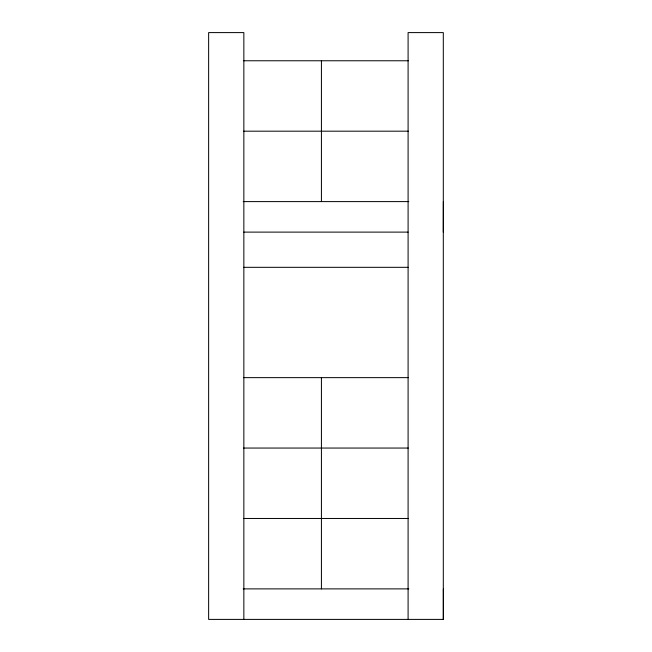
<?xml version="1.0" encoding="UTF-8"?>
<svg xmlns="http://www.w3.org/2000/svg" width="652" height="652" viewBox="0 0 652 652"><rect width="100%" height="100%" fill="white"/><g stroke="black" fill="none" stroke-linecap="round" stroke-linejoin="round"><path stroke-width="0.98" d="M243.685 60.766L408.242 60.766M243.685 131.182L408.242 131.182M243.188 201.598L408.812 201.598M243.848 232.112L408.095 232.112M443.303 232.112L443.36 201.598M243.848 267.32L408.095 267.32M243.685 377.638L408.242 377.638M243.685 448.054L408.242 448.054M243.685 518.47L408.242 518.47M243.188 588.886L408.812 588.886M443.36 588.886L443.36 619.4L208.64 619.4L208.64 32.6L243.848 32.6L243.848 619.4M443.303 619.4L443.303 32.6L408.095 32.6L408.095 619.4M321.42 60.766L321.42 201.598M321.42 377.638L321.42 588.886"/></g></svg>
